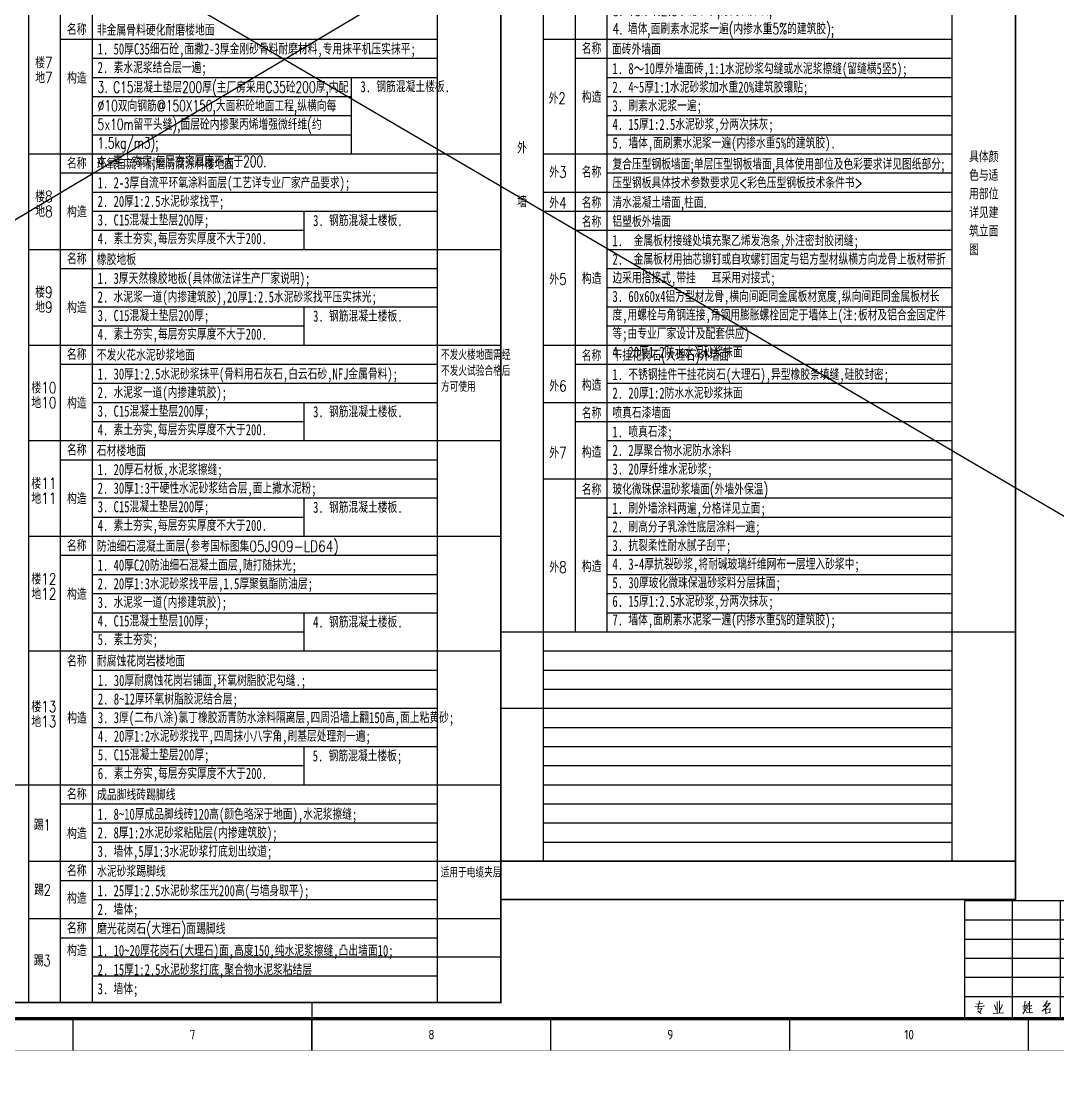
# Model space of a CAD drawing. Extents: x 170390 to 475615, y -37034 to 38097.
# Drawn here: x 218443 to 250984, y -32101 to 1363 of the extents above; entities that cross this region are included whole.
import ezdxf
from ezdxf.enums import TextEntityAlignment as Align

# ---------------------------------------------------------------- set-up
doc = ezdxf.new("R2010")
doc.units = 0
doc.header["$LTSCALE"] = 1000
doc.header["$MEASUREMENT"] = 0
doc.layers.get('0').update_dxf_attribs({"color": 8})
for name, color, linetype in [('-人员定位', 6, 'Continuous'), ('HQ2', 8, 'Continuous'), ('PUB_TEXT', 8, 'Continuous'), ('工程做法表', 8, 'Continuous')]:
    doc.layers.add(name, color=color, linetype=linetype)
doc.styles.add('BIGFONT', font='geditxt.shx', dxfattribs={"bigfont": 'haiwenhz.shx'})
doc.styles.add('HZ', font='geditxt.shx', dxfattribs={"width": 0.7, "bigfont": 'dxt.shx'})
doc.styles.get("Standard").update_dxf_attribs({"font": 'GBENOR', "bigfont": 'GBCBIG'})
doc.styles.add('TK', font='geditxt.shx', dxfattribs={"width": 0.75, "bigfont": 'dxt.shx'})

# ---------------------------------------------------------------- blocks, each defined once
blk = doc.blocks.new('GEDI_WK_A11')
at = {"color": 3}
for p, q in [((450, 0), (450, 10)), ((525, 0), (525, 10)), ((600, 0), (600, 10)), ((675, 0), (675, 10)), ((750, 0), (750, 10))]:
    blk.add_line(p, q, dxfattribs=at)
for points, const_width in [([(0, 0), (1050, 0), (1050, 594), (0, 594)], 0.1), ([(25, 10), (1040, 10), (1040, 584), (25, 584)], 1)]:
    blk.add_lwpolyline(points, close=True, dxfattribs=dict(at, const_width=const_width))
at = {"color": 3, "const_width": 0.5}
blk.add_lwpolyline([(525, 0), (525, 15)], dxfattribs=at)
at = {"color": 3}
for s, p in [('7', (487.5, 5)), ('8', (562.5, 5)), ('9', (637.5, 5)), ('10', (712.5, 5))]:
    blk.add_text(s, height=3, dxfattribs=at).set_placement(p, align=Align.MIDDLE)
blk = doc.blocks.new('GEDI_HQ2_2012')
at = {"layer": 'HQ2', "color": 2}
for p, q in [((0, 37), (-65, 37)), ((-65, 0), (-65, 37)), ((-50, 0), (-50, 37)), ((-35, 0), (-35, 37)), ((-15, 0), (-15, 37)), ((0, 0), (0, 37)), ((-65, 31), (0, 31)), ((-65, 25), (0, 25)), ((-65, 19), (0, 19)), ((-65, 13), (0, 13)), ((-65, 7), (0, 7)), ((0, 0), (0, 7)), ((-65, 0), (0, 0))]:
    blk.add_line(p, q, dxfattribs=at)
at = {"layer": 'HQ2', "color": 7, "lineweight": 0}
for points in [[(-61.84, 3.75), (-58.95, 3.96), (-59.09, 3.99), (-59.26, 3.96)], [(-61.32, 4.51), (-59.5, 4.74), (-59.61, 4.74), (-59.81, 4.67)], [(-60.48, 5.59), (-60.45, 5.32), (-60.68, 4.06), (-60.94, 2.94), (-61, 3), (-59.61, 3.24), (-59.64, 3.34), (-60.33, 1.98)], [(-55.7, 4.3), (-55.3, 3.17), (-55.24, 2.8)], [(-54.89, 5.32), (-54.83, 5.02), (-54.83, 1.71)], [(-54.16, 5.56), (-54.1, 5.29), (-54.16, 1.74)], [(-53.24, 4.44), (-53.3, 3.99), (-53.67, 3.34), (-54.13, 2.66)], [(-45.7, 4.4), (-45.7, 4.26), (-45.81, 3.69), (-45.9, 3.24), (-45.95, 2.94), (-46.07, 2.69), (-46.25, 2.39), (-46.42, 2.12), (-46.62, 1.84), (-46.85, 1.57)], [(-46.82, 3.96), (-45.72, 4.09)], [(-46.04, 5.53), (-46.04, 5.36), (-46.48, 3), (-46.3, 2.9), (-46.1, 2.73), (-45.92, 2.59), (-45.78, 2.42), (-45.7, 2.25)], [(-45.12, 4.88), (-45.12, 4.64), (-45.26, 3.99), (-45.4, 3.58), (-45.58, 3.21)], [(-45.17, 3.96), (-44.02, 4.06), (-44.1, 4.09), (-44.27, 4.06)], [(-44.71, 5.53), (-44.68, 5.32), (-44.74, 1.88)], [(-39.56, 4.64), (-39.47, 4.61), (-38.17, 4.84), (-38.25, 4.91), (-38.49, 4.57), (-38.74, 4.2), (-39.01, 3.89), (-39.3, 3.58), (-39.62, 3.27), (-39.96, 2.97), (-40.34, 2.69), (-40.4, 2.66), (-40.63, 2.52), (-40.86, 2.36)], [(-39.15, 5.7), (-39.18, 5.46), (-39.53, 4.91), (-39.73, 4.57), (-39.96, 4.26), (-40.25, 3.92), (-40.54, 3.69)], [(-39.88, 4.26), (-39.82, 4.23), (-39.5, 3.92), (-39.47, 3.75), (-39.59, 3.99)], [(-27.95, 4.37), (-27.98, 4.2), (-28.44, 3.58), (-28.47, 3.51), (-28.7, 3.21), (-29.11, 2.83), (-29.31, 2.66), (-29.51, 2.49)], [(-28.5, 5.49), (-28.53, 5.26), (-28.76, 4.74), (-28.96, 4.33), (-29.2, 3.99)], [(-28.73, 4.81), (-27.89, 4.91)], [(-28.53, 4.78), (-28.33, 4.26)], [(-28.01, 4.13), (-26.85, 2.83), (-26.38, 2.83), (-26.85, 2.87), (-27.08, 3.11)], [(-27.43, 5.49), (-27.4, 5.32), (-27.75, 4.37)], [(-27.6, 4.71), (-26.56, 4.88)], [(-27.28, 4.67), (-27.02, 4.13)], [(-22.07, 4.64), (-21.98, 4.61), (-20.68, 4.84), (-20.76, 4.91), (-20.99, 4.57), (-21.26, 4.2), (-21.52, 3.89), (-21.81, 3.58), (-22.12, 3.27), (-22.47, 2.97), (-22.85, 2.69), (-22.91, 2.66), (-23.14, 2.52), (-23.37, 2.36)], [(-21.66, 5.7), (-21.69, 5.46), (-22.04, 4.91), (-22.24, 4.57), (-22.47, 4.26), (-22.76, 3.92), (-23.05, 3.69)], [(-22.39, 4.26), (-22.33, 4.23), (-22.01, 3.92), (-21.98, 3.75), (-22.1, 3.99)], [(-11.41, 5.19), (-11.35, 4.84), (-11.32, 4.09), (-11.29, 3.31), (-11.29, 3.21), (-11.29, 2.66), (-11.29, 1.94), (-11.29, 2.18), (-10.17, 2.39), (-9.93, 2.15), (-9.87, 2.46), (-9.87, 2.87), (-9.84, 3.65), (-9.82, 4.47), (-9.82, 5.15), (-9.79, 5.05), (-11.32, 4.81)], [(-11.29, 3.58), (-10.17, 3.79), (-10.28, 3.82), (-10.54, 3.69)], [(-6.08, 4.57), (-4.37, 4.78)], [(-5.62, 5.49), (-5.56, 5.29), (-5.56, 2.73)], [(-5.53, 3.99), (-5.01, 4.09)], [(-5.5, 3.41), (-5.04, 3.51)], [(-4.8, 5.7), (-4.75, 5.49), (-4.83, 2.83)], [(-4.14, 5.22), (-4.05, 4.84), (-4.05, 4.09), (-4.08, 3.27), (-4.14, 2.76), (-4.28, 2.22), (-4.46, 1.88), (-4.78, 1.37)], [(-4.05, 4.81), (-3.18, 4.98), (-3.27, 5.08), (-3.27, 4.03), (-3.27, 3.96), (-3.24, 2.42), (-3.27, 1.84), (-3.3, 1.5), (-3.33, 1.4), (-3.76, 1.84), (-3.36, 1.54)], [(-4.02, 3.96), (-3.53, 4.06)], [(-60.97, 2.42), (-60.62, 2.15), (-60.39, 1.98), (-60.13, 1.81), (-59.99, 1.67), (-59.9, 1.5)], [(-56.1, 1.64), (-52.83, 1.81), (-52.98, 1.84), (-53.3, 1.77)], [(-45.75, 1.81), (-43.72, 1.91), (-43.93, 1.94), (-44.27, 1.88)], [(-45.29, 3), (-44.07, 3.17), (-44.22, 3.17), (-44.36, 3.11)], [(-39.73, 3.04), (-39.67, 2.94), (-39.62, 2.08), (-39.59, 1.98), (-39.59, 1.37), (-39.62, 1.64), (-39.62, 1.74), (-38.19, 1.91), (-38.22, 1.91), (-38.37, 1.91), (-38.22, 3.17), (-38.17, 3.11), (-38.25, 3.07), (-39.64, 2.87)], [(-28.99, 1.61), (-26.79, 1.77), (-26.93, 1.77), (-27.25, 1.74)], [(-28.62, 2.66), (-28.47, 2.22), (-28.47, 2.01), (-28.5, 2.29)], [(-27.57, 3.27), (-28.5, 3.14)], [(-28.07, 2.94), (-27.95, 2.42), (-28.01, 2.15), (-28.01, 2.52)], [(-27.34, 2.9), (-27.34, 2.66), (-27.69, 1.71)], [(-22.24, 3.04), (-22.18, 2.94), (-22.12, 2.08), (-22.1, 1.98), (-22.1, 1.37), (-22.12, 1.64), (-22.12, 1.74), (-20.71, 1.91), (-20.74, 1.91), (-20.88, 1.91), (-20.74, 3.17), (-20.68, 3.11), (-20.76, 3.07), (-22.15, 2.87)], [(-6.17, 2.63), (-4.37, 2.9), (-4.46, 2.94), (-4.57, 2.83)], [(-5.5, 2.42), (-5.53, 2.25), (-5.76, 1.91), (-5.97, 1.67), (-6.17, 1.5)], [(-5.04, 2.52), (-4.72, 2.12), (-4.72, 1.94), (-4.83, 2.25)], [(-4.08, 3.07), (-4.02, 3.07), (-3.56, 3.17)]]:
    blk.add_lwpolyline(points, dxfattribs=at)
blk.add_text('112233', height=0.0001).set_placement((-22.1, 1.74))
blk = doc.blocks.new('A$C7DF8697A')
for name, p in [('GEDI_WK_A11', (0, 0)), ('GEDI_HQ2_2012', (795, 10))]:
    blk.add_blockref(name, p)
at = {"style": 'TK', "width": 0.85}
for tag, height, p in [('PROJECTNAME', 4.75, (985, 44)), ('PHASE', 4, (1027, 44)), ('DRAWINGNAME', 4.75, (995, 31))]:
    blk.add_attdef(tag, text='', height=height, dxfattribs=at).set_placement(p, align=Align.MIDDLE_CENTER)
for tag, p, height in [('APPROVE', (872, 32.75), 3.5), ('DESIGN', (917, 32.75), 3.5), ('REVIEW1', (872, 25.75), 3.5), ('DRAW', (917, 25.75), 3.5), ('REVIEW2', (872, 18.75), 3.5), ('PROPORTION', (917, 18.75), 3.5), ('DRAWINGNUMBER', (967, 18.5), 4), ('CHECK', (872, 11.75), 3.5), ('DATE', (917, 11.75), 3.5), ('VERSION', (1033, 11.75), 3.5)]:
    blk.add_attdef(tag, p, '', height=height, dxfattribs=at)

msp = doc.modelspace()

# ---------------------------------------------------------------- linework, layer by layer
at = {"layer": '-人员定位'}
for p, q in [((172477.6, -32101.3), (283710.1, 34113.1)), ((170389.8, 33164.5), (279534.3, -30773.2))]:
    msp.add_line(p, q, dxfattribs=at)
at = {"layer": '工程做法表'}
for p, q in [((228801.7, -395), (228801.7, -2795)), ((227315.5, -4595), (227315.5, -5795)), ((227315.5, -7595), (227315.5, -8795)), ((227315.5, -10595), (227315.5, -11795)), ((227315.5, -13595), (227315.5, -14795)), ((227315.5, -17195), (227315.5, -18395)), ((227315.5, -21395), (227315.5, -22595))]:
    msp.add_line(p, q, dxfattribs=at)
at = {"layer": '工程做法表', "const_width": 50}
for points in [[(179569.5, 25868.6), (233498.2, 25868.6), (233498.2, -29431.4), (217335.1, -29431.4)], [(179569.5, 25868.6), (233498.2, 25868.6), (233498.2, -29431.4), (217335.1, -29431.4)], [(195732.6, 25868.6), (249661.2, 25868.6), (249661.2, -26195), (233498.2, -26195)], [(195732.6, 25868.6), (249661.2, 25868.6), (249658.4, -24995), (233498.2, -24995)]]:
    msp.add_lwpolyline(points, dxfattribs=at)
at = {"layer": '工程做法表'}
for points in [[(218666.6, 25868.6), (218666.6, -29431.4)], [(219666.6, 25868.6), (219666.6, -29431.4)], [(231496.8, 25868.6), (231496.8, -29431.4)], [(234830.7, 25868.6), (234830.7, -24995)], [(235829.7, 25868.6), (235829.7, -17795)], [(247660.9, 25868.6), (247660.9, -24995)], [(220666.6, 24805), (220666.6, -29431.4)], [(236830.7, 24805), (236830.7, -17795)], [(219666.6, 805), (231496.8, 805)], [(234830.7, 805), (247660.9, 805)], [(220666.6, 205), (231496.8, 205)], [(235830.7, 205), (247660.9, 205)], [(220666.6, -395), (231496.8, -395)], [(236830.7, -395), (247660.9, -395)], [(220666.6, -995), (228801.7, -995)], [(236830.7, -995), (247660.9, -995)], [(220666.6, -1595), (228801.7, -1595)], [(236830.7, -1595), (247660.9, -1595)], [(220666.6, -2195), (228801.7, -2195)], [(236830.7, -2195), (247660.9, -2195)], [(218666.6, -2795), (233497.5, -2795)], [(234830.7, -2795), (247660.9, -2795)], [(219666.6, -3395), (231496.8, -3395)], [(236830.7, -3395), (247660.9, -3395)], [(220666.6, -3995), (231496.8, -3995)], [(234830.7, -3995), (247660.9, -3995)], [(220666.6, -4595), (231496.8, -4595)], [(234830.7, -4595), (247660.9, -4595)], [(220666.6, -5195), (227315.5, -5195)], [(235829.7, -5195), (247660.9, -5195)], [(218666.6, -5795), (233497.3, -5795)], [(236830.7, -5795), (247660.9, -5795)], [(219666.6, -6395), (231496.8, -6395)], [(236830.7, -6395), (247660.9, -6395)], [(220666.6, -6995), (231496.8, -6995)], [(236830.7, -6995), (247660.9, -6995)], [(220666.6, -7595), (231496.8, -7595)], [(236830.7, -7595), (247660.9, -7595)], [(220666.6, -8195), (227315.5, -8195)], [(236830.7, -8195), (247660.9, -8195)], [(218666.6, -8795), (233497.1, -8795)], [(234830.7, -8795), (247660.9, -8795)], [(219666.6, -9395), (231496.8, -9395)], [(235830.7, -9395), (247660.9, -9395)], [(220666.6, -9995), (231496.8, -9995)], [(236830.7, -9995), (247660.9, -9995)], [(220666.6, -10595), (231496.8, -10595)], [(234830.7, -10595), (247660.9, -10595)], [(220666.6, -11195), (227315.5, -11195)], [(235830.7, -11195), (247660.9, -11195)], [(218666.6, -11795), (233498.2, -11795)], [(236829.7, -11795), (247660.9, -11795)], [(219666.6, -12395), (231496.8, -12395)], [(236830.7, -12395), (247660.9, -12395)], [(220666.6, -12995), (231496.8, -12995)], [(234830.7, -12995), (247660.9, -12995)], [(220666.6, -13595), (231496.8, -13595)], [(235829.7, -13595), (247660.9, -13595)], [(220666.6, -14195), (227315.5, -14195)], [(236829.7, -14195), (247660.9, -14195)], [(218666.6, -14795), (233498.2, -14795)], [(236829.7, -14795), (247660.9, -14795)], [(236830.7, -14795), (247660.9, -14795)], [(219666.6, -15395), (231496.8, -15395)], [(236829.7, -15395), (247660.9, -15395)], [(236830.7, -15395), (247660.9, -15395)], [(220666.6, -15995), (231496.8, -15995)], [(236829.7, -15995), (247660.9, -15995)], [(236830.7, -15995), (247660.9, -15995)], [(220666.6, -16595), (231496.8, -16595)], [(236829.7, -16595), (247660.9, -16595)], [(236830.7, -16595), (247660.9, -16595)], [(220666.6, -17195), (231496.8, -17195)], [(236829.7, -17195), (247660.9, -17195)], [(236830.7, -17195), (247660.9, -17195)], [(220666.6, -17795), (227315.5, -17795)], [(233499.2, -17795), (249659.4, -17795)], [(234830.7, -17795), (247660.9, -17795)], [(234830.7, -17795), (247660.9, -17795)], [(236830.7, -17795), (247660.9, -17795)], [(218666.6, -18395), (231496.8, -18395)], [(231496.8, -18395), (233498.2, -18395)], [(234830.7, -18395), (247660.9, -18395)], [(220666.6, -18995), (231496.8, -18995)], [(234830.7, -18995), (247660.9, -18995)], [(220666.6, -19595), (231496.8, -19595)], [(234830.7, -19595), (247660.9, -19595)], [(220666.6, -20195), (231496.8, -20195)], [(233498.2, -20195), (247660.9, -20195)], [(220666.6, -20795), (231496.8, -20795)], [(234830.7, -20795), (247660.9, -20795)], [(220666.6, -21395), (231496.8, -21395)], [(234830.7, -21395), (247660.9, -21395)], [(220666.6, -21995), (227315.5, -21995)], [(234830.7, -21995), (247660.9, -21995)], [(217335.1, -22595), (233498.2, -22595)], [(234830.7, -22595), (247660.9, -22595)], [(219666.6, -23195), (231496.8, -23195)], [(234830.7, -23195), (247660.9, -23195)], [(220666.6, -23795), (231496.8, -23795)], [(234830.7, -23795), (247660.9, -23795)], [(220666.6, -24395), (231496.8, -24395)], [(234830.7, -24395), (247660.9, -24395)], [(218666.6, -24995), (233496.5, -24995)], [(233498.2, -24995), (249658.4, -24995)], [(219666.6, -25595), (231496.8, -25595)], [(220666.6, -26195), (231496.8, -26195)], [(218666.6, -26795), (233496.5, -26795)], [(219666.6, -27395), (231496.8, -27395)], [(220666.6, -27995), (233496.5, -27995)], [(220666.6, -28595), (231496.8, -28595)]]:
    msp.add_lwpolyline(points, dxfattribs=at)

# ---------------------------------------------------------------- block references
at = {"xscale": 100, "yscale": 100, "zscale": 100}
msp.add_blockref('A$C7DF8697A', (175069.5, -30936.7), dxfattribs=at)

# ---------------------------------------------------------------- texts
at = {"layer": 'PUB_TEXT', "linetype": 'Continuous', "style": 'BIGFONT'}
for s, width, p in [('名称', 0.8, (220182.8, 934.1)), ('名称', 0.8, (236346.9, 334.1)), ('楼7', 0.8, (219152.1, -110.8)), ('地7', 0.8, (219152.1, -578.8)), ('外2', 0.75, (235266.5, -1224.3)), ('外', 0.8, (234164.5, -2782.4)), ('名称', 0.8, (220182.8, -3265.9)), ('外3', 0.8, (235295.2, -3547.5)), ('名称', 0.8, (236346.9, -3542)), ('楼8', 0.8, (219152.1, -4310.8)), ('墙', 0.8, (234164.5, -4471)), ('外4', 0.8, (235295.2, -4508.3)), ('名称', 0.8, (236346.9, -4502.9)), ('地8', 0.8, (219152.1, -4778.8)), ('名称', 0.8, (236346.9, -5102.9)), ('名称', 0.8, (220182.8, -6265.9)), ('外5', 0.8, (235295.2, -6904.9)), ('楼9', 0.8, (219152.1, -7310.8)), ('地9', 0.8, (219152.1, -7778.8)), ('名称', 0.8, (220182.8, -9265.9)), ('名称', 0.8, (236346.9, -9302.9)), ('楼10', 0.8, (219152.1, -10310.8)), ('外6', 0.8, (235295.2, -10253.2)), ('地10', 0.8, (219152.1, -10778.8)), ('名称', 0.8, (236346.9, -11102.9)), ('名称', 0.8, (220182.8, -12265.9)), ('外7', 0.8, (235295.2, -12353.2)), ('楼11', 0.8, (219152.1, -13310.8)), ('名称', 0.8, (236346.9, -13502.9)), ('地11', 0.8, (219152.1, -13778.8)), ('名称', 0.8, (220182.8, -15265.9)), ('外8', 0.8, (235295.2, -15943.3)), ('楼12', 0.8, (219152.1, -16310.8)), ('地12', 0.8, (219152.1, -16778.8)), ('楼13', 0.8, (219152.1, -20317.7)), ('地13', 0.8, (219152.1, -20785.7)), ('名称', 0.8, (220182.8, -23065.9)), ('踢1', 0.75, (219102.4, -24030.2)), ('名称', 0.8, (220182.8, -25465.9)), ('踢2', 0.75, (219112.9, -26072.2)), ('名称', 0.8, (220182.8, -27265.9)), ('踢3', 0.75, (219102.4, -28289.2))]:
    msp.add_text(s, height=350, dxfattribs=dict(at, width=width)).set_placement(p, align=Align.CENTER)
at = {"layer": 'PUB_TEXT', "linetype": 'Continuous', "style": 'BIGFONT', "width": 0.8}
for s, p in [('非金属骨料硬化耐磨楼地面 ', (220813.7, 914.9)), ('面砖外墙面', (236985.8, 315)), ('构造', (219879.2, -589.6)), ('构造', (236043.3, -1189.6)), ('环氧自流平耐磨防腐涂料楼地面 ', (220813.7, -3285.1)), ('构造', (219879.2, -4789.6)), ('橡胶地板', (220813.7, -6285.1)), ('构造', (236043.3, -6880.8)), ('构造', (219879.2, -7789.6)), ('不发火花水泥砂浆地面', (220813.7, -9285.1)), ('构造', (236043.3, -10229.1)), ('构造', (219879.2, -10789.6)), ('石材楼地面', (220813.7, -12285.1)), ('构造', (236043.3, -12329.1)), ('构造', (219879.2, -13789.6)), ('防油细石混凝土面层(参考国标图集05J909-LD64)', (220813.7, -15285.1)), ('构造', (236043.3, -15919.2)), ('构造', (219879.2, -16789.6)), ('名称', (219877, -18886.1)), ('耐腐蚀花岗岩楼地面', (220815.9, -18886.1)), ('构造', (219883.4, -20674)), ('成品脚线砖踢脚线', (220821.8, -23085)), ('构造', (219879.2, -24298.5)), ('水泥砂浆踢脚线', (220821.8, -25485)), ('构造', (219879.2, -26330.3)), ('磨光花岗石(大理石)面踢脚线', (220821.8, -27285)), ('构造', (219879.2, -27972.2))]:
    msp.add_text(s, height=350, dxfattribs=at).set_placement(p)
at = {"layer": 'PUB_TEXT', "linetype": 'Continuous', "attachment_point": 1}
for s, insert, char_height, width, style in [('1. 外墙腻子刮面砂纸打磨光滑,{\\C7;刷}外墙涂料两遍,分格详见立面;\\P2. 5-7厚聚合物乳液水泥砂浆防水层;\\P3. 15厚1:2.5水泥砂浆,分两次抹灰;\\P4. 墙体,面刷素水泥浆一遍(内掺水重5%的建筑胶);', (237003.2, 3056.1), 350, 10657.664, 'HZ'), ('\\P{\\fSimSun|b0|i0|c134|p2;1. 50}厚{\\fSimSun|b0|i0|c134|p2;C35}细石砼{\\fSimSun|b0|i0|c134|p2;,}面撒{\\fSimSun|b0|i0|c134|p2;2-3}厚金刚砂骨料耐磨材料{\\fSimSun|b0|i0|c134|p2;,}专用抹平机压实抹平{\\fSimSun|b0|i0|c134|p2;;\\P2. }素水泥浆结合层一遍{\\fSimSun|b0|i0|c134|p2;;}', (220839.6, 1256.1), 350, 10657.275, 'HZ'), ('{\\fSimSun|b0|i0|c134|p2;1. 8～10}厚外墙面砖{\\fSimSun|b0|i0|c134|p2;,1:1}水泥砂浆勾缝或水泥浆擦缝{\\fSimSun|b0|i0|c134|p2;(}留缝横{\\fSimSun|b0|i0|c134|p2;5}竖{\\fSimSun|b0|i0|c134|p2;5);\\P2. 4~5}厚{\\fSimSun|b0|i0|c134|p2;1:1}水泥砂浆加水重{\\fSimSun|b0|i0|c134|p2;20%}建筑胶镶贴{\\fSimSun|b0|i0|c134|p2;;\\P3. }刷素水泥浆一遍{\\fSimSun|b0|i0|c134|p2;;\\P4. 15}厚{\\fSimSun|b0|i0|c134|p2;1:2.5}水泥砂浆{\\fSimSun|b0|i0|c134|p2;,}分两次抹灰{\\fSimSun|b0|i0|c134|p2;;\\P5. }墙体{\\fSimSun|b0|i0|c134|p2;,}面刷素水泥浆一遍{\\fSimSun|b0|i0|c134|p2;(}内掺水重{\\fSimSun|b0|i0|c134|p2;5%}的建筑胶{\\fSimSun|b0|i0|c134|p2;).}', (237003.2, 56.1), 350, 10657.664, 'HZ'), ('{\\W0.7;\\P3. C15混凝土垫层200厚(主厂房采用C35砼200厚,内配∅10双向钢筋@150X150,大面积砼地面工程,纵横向每5x10m留平头缝),面层砼内掺聚丙烯增强微纤维(约1.5kg/m3);\\P4. 素土夯实,每层夯实厚度不大于200.}', (220839.6, 56.1), 350, 7962.151, 'HZ'), ('\\P\\P{\\fSimSun|b0|i0|c134|p2;3. }钢筋混凝土楼板{\\fSimSun|b0|i0|c134|p2;.}', (229090.5, 655), 350, 12745.052, 'HZ'), ('{\\W0.7;具体颜色与适用部位详见建筑立面图}', (248203.7, -2711.3), 350, 1139, 'BIGFONT'), ('复合压型钢板墙面;单层压型钢板墙面,具体使用部位及色彩要求详见图纸部分;\\P压型钢板具体技术参数要求见<彩色压型钢板技术条件书>', (237003.6, -2943.9), 350, 12745.052, 'HZ'), ('\\P{\\fSimSun|b0|i0|c134|p2;1. 2-3}厚自流平环氧涂料面层{\\fSimSun|b0|i0|c134|p2;(}工艺详专业厂家产品要求{\\fSimSun|b0|i0|c134|p2;);\\P2. 20}厚{\\fSimSun|b0|i0|c134|p2;1:2.5}水泥砂浆找平{\\fSimSun|b0|i0|c134|p2;; \\P3. C15}混凝土垫层{\\fSimSun|b0|i0|c134|p2;200}厚{\\fSimSun|b0|i0|c134|p2;;\\P4. }素土夯实{\\fSimSun|b0|i0|c134|p2;,}每层夯实厚度不大于{\\fSimSun|b0|i0|c134|p2;200.}', (220839.6, -2943.9), 350, 10657.275, 'HZ'), ('清水混凝土墙面,柱面.', (237003.6, -4143.9), 350, 12745.052, 'HZ'), ('\\P\\P{\\fSimSun|b0|i0|c134|p2;3. }钢筋混凝土楼板{\\fSimSun|b0|i0|c134|p2;.}', (227604.3, -3545), 350, 12745.052, 'HZ'), ('铝塑板外墙面', (237003.6, -4743.9), 350, 12745.052, 'HZ'), ('{\\fSimSun|b0|i0|c134|p2;1.  }金属板材接缝处填充聚乙烯发泡条{\\fSimSun|b0|i0|c134|p2;,}外注密封胶闭缝{\\fSimSun|b0|i0|c134|p2;;\\P2.  }金属板材用抽芯铆钉或自攻螺钉固定与铝方型材纵横方向龙骨上板材带折边采用搭接式{\\fSimSun|b0|i0|c134|p2;,}带挂   耳采用对接式{\\fSimSun|b0|i0|c134|p2;; \\P3. 60x60x4}铝方型材龙骨{\\fSimSun|b0|i0|c134|p2;,}横向间距同金属板材宽度{\\fSimSun|b0|i0|c134|p2;,}纵向间距同金属板材长度{\\fSimSun|b0|i0|c134|p2;,}用螺栓与角钢连接{\\fSimSun|b0|i0|c134|p2;,}角钢用膨胀螺栓固定于墙体上{\\fSimSun|b0|i0|c134|p2;(}注{\\fSimSun|b0|i0|c134|p2;:}板材及铝合金固定件等{\\fSimSun|b0|i0|c134|p2;;}由专业厂家设计及配套供应{\\fSimSun|b0|i0|c134|p2;) \\P4. 20}厚{\\fSimSun|b0|i0|c134|p2;1:2}防水水泥砂浆抹面', (237003.2, -5343.9), 350, 10657.664, 'HZ'), ('\\P{\\fSimSun|b0|i0|c134|p2;1. 3}厚天然橡胶地板{\\fSimSun|b0|i0|c134|p2;(}具体做法详生产厂家说明{\\fSimSun|b0|i0|c134|p2;);\\P2. }水泥浆一道{\\fSimSun|b0|i0|c134|p2;(}内掺建筑胶{\\fSimSun|b0|i0|c134|p2;),20}厚{\\fSimSun|b0|i0|c134|p2;1:2.5}水泥砂浆找平压实抹光{\\fSimSun|b0|i0|c134|p2;; \\P3. C15}混凝土垫层{\\fSimSun|b0|i0|c134|p2;200}厚{\\fSimSun|b0|i0|c134|p2;;\\P4. }素土夯实{\\fSimSun|b0|i0|c134|p2;,}每层夯实厚度不大于{\\fSimSun|b0|i0|c134|p2;200.}', (220839.6, -5943.9), 350, 10657.275, 'HZ'), ('\\P\\P{\\fSimSun|b0|i0|c134|p2;3. }钢筋混凝土楼板{\\fSimSun|b0|i0|c134|p2;.}', (227604.3, -6545), 350, 12745.052, 'HZ'), ('不发火楼地面需经\\P不发火试验合格后\\P方可使用', (231618.9, -8960.4), 300, 12745.052, 'HZ'), ('干挂花岗石(大理石)外墙面', (237003.6, -8943.9), 350, 12745.052, 'HZ'), ('\\P{\\fSimSun|b0|i0|c134|p2;1. 30}厚{\\fSimSun|b0|i0|c134|p2;1:2.5}水泥砂浆抹平{\\fSimSun|b0|i0|c134|p2;(}骨料用石灰石{\\fSimSun|b0|i0|c134|p2;,}白云石砂{\\fSimSun|b0|i0|c134|p2;,NFJ}金属骨料{\\fSimSun|b0|i0|c134|p2;);\\P2. }水泥浆一道{\\fSimSun|b0|i0|c134|p2;(}内掺建筑胶{\\fSimSun|b0|i0|c134|p2;); \\P3. C15}混凝土垫层{\\fSimSun|b0|i0|c134|p2;200}厚{\\fSimSun|b0|i0|c134|p2;;\\P4. }素土夯实{\\fSimSun|b0|i0|c134|p2;,}每层夯实厚度不大于{\\fSimSun|b0|i0|c134|p2;200.}', (220839.6, -8943.9), 350, 10657.275, 'HZ'), ('{\\fSimSun|b0|i0|c134|p2;1. }不锈钢挂件干挂花岗石{\\fSimSun|b0|i0|c134|p2;(}大理石{\\fSimSun|b0|i0|c134|p2;),}异型橡胶条填缝{\\fSimSun|b0|i0|c134|p2;,}硅胶封密{\\fSimSun|b0|i0|c134|p2;;\\P2. 20}厚{\\fSimSun|b0|i0|c134|p2;1:2}防水水泥砂浆抹面', (237003.2, -9543.9), 350, 10657.664, 'HZ'), ('\\P\\P{\\fSimSun|b0|i0|c134|p2;3. }钢筋混凝土楼板{\\fSimSun|b0|i0|c134|p2;.}', (227604.3, -9545), 350, 12745.052, 'HZ'), ('喷真石漆墙面', (237003.6, -10743.9), 350, 12745.052, 'HZ'), ('{\\fSimSun|b0|i0|c134|p2;1. }喷真石漆{\\fSimSun|b0|i0|c134|p2;;\\P2. 2}厚聚合物水泥防水涂料\\P{\\fSimSun|b0|i0|c134|p2;3. 20}厚纤维水泥砂浆{\\fSimSun|b0|i0|c134|p2;;}', (237003.2, -11343.9), 350, 10657.664, 'HZ'), ('\\P{\\fSimSun|b0|i0|c134|p2;1. 20}厚石材板{\\fSimSun|b0|i0|c134|p2;,}水泥浆擦缝{\\fSimSun|b0|i0|c134|p2;;\\P2. 30}厚{\\fSimSun|b0|i0|c134|p2;1:3}干硬性水泥砂浆结合层{\\fSimSun|b0|i0|c134|p2;,}面上撒水泥粉{\\fSimSun|b0|i0|c134|p2;; \\P3. C15}混凝土垫层{\\fSimSun|b0|i0|c134|p2;200}厚{\\fSimSun|b0|i0|c134|p2;;\\P4. }素土夯实{\\fSimSun|b0|i0|c134|p2;,}每层夯实厚度不大于{\\fSimSun|b0|i0|c134|p2;200.}', (220839.6, -11943.9), 350, 10657.275, 'HZ'), ('玻化微珠保温砂浆墙面(外墙外保温)', (237003.6, -13143.9), 350, 12745.052, 'HZ'), ('\\P\\P{\\fSimSun|b0|i0|c134|p2;3. }钢筋混凝土楼板{\\fSimSun|b0|i0|c134|p2;.}', (227604.3, -12545), 350, 12745.052, 'HZ'), ('{\\fSimSun|b0|i0|c134|p2;1. }刷外墙涂料两遍{\\fSimSun|b0|i0|c134|p2;,}分格详见立面{\\fSimSun|b0|i0|c134|p2;;\\P2. }刷高分子乳涂性底层涂料一遍{\\fSimSun|b0|i0|c134|p2;;\\P3. }抗裂柔性耐水腻子刮平{\\fSimSun|b0|i0|c134|p2;;\\P4. 3-4}厚抗裂砂浆{\\fSimSun|b0|i0|c134|p2;,}将耐碱玻璃纤维网布一层埋入砂浆中{\\fSimSun|b0|i0|c134|p2;;\\P5. 30}厚玻化微珠保温砂浆料分层抹面{\\fSimSun|b0|i0|c134|p2;;\\P6. 15}厚{\\fSimSun|b0|i0|c134|p2;1:2.5}水泥砂浆{\\fSimSun|b0|i0|c134|p2;,}分两次抹灰{\\fSimSun|b0|i0|c134|p2;;\\P7. }墙体{\\fSimSun|b0|i0|c134|p2;,}面刷素水泥浆一遍{\\fSimSun|b0|i0|c134|p2;(}内掺水重{\\fSimSun|b0|i0|c134|p2;5%}的建筑胶{\\fSimSun|b0|i0|c134|p2;);}', (237003.2, -13743.9), 350, 10657.664, 'HZ'), ('\\P{\\fSimSun|b0|i0|c134|p2;1. 40}厚{\\fSimSun|b0|i0|c134|p2;C20}防油细石混凝土面层{\\fSimSun|b0|i0|c134|p2;,}随打随抹光{\\fSimSun|b0|i0|c134|p2;;\\P2. 20}厚{\\fSimSun|b0|i0|c134|p2;1:3}水泥砂浆找平层{\\fSimSun|b0|i0|c134|p2;,1.5}厚聚氨酯防油层{\\fSimSun|b0|i0|c134|p2;;\\P3. }水泥浆一道{\\fSimSun|b0|i0|c134|p2;(}内掺建筑胶{\\fSimSun|b0|i0|c134|p2;);\\P4. C15}混凝土垫层{\\fSimSun|b0|i0|c134|p2;100}厚{\\fSimSun|b0|i0|c134|p2;;\\P5. }素土夯实{\\fSimSun|b0|i0|c134|p2;;}', (220839.6, -14943.9), 350, 10657.275, 'HZ'), ('\\P\\P{\\fSimSun|b0|i0|c134|p2;4. }钢筋混凝土楼板{\\fSimSun|b0|i0|c134|p2;.}', (227604.3, -16145), 350, 12745.052, 'HZ'), ('{\\fSimSun|b0|i0|c134|p2;1. 30}厚耐腐蚀花岗岩铺面{\\fSimSun|b0|i0|c134|p2;,}环氧树脂胶泥勾缝{\\fSimSun|b0|i0|c134|p2;.;\\P2. 8~12}厚环氧树脂胶泥结合层{\\fSimSun|b0|i0|c134|p2;;\\P3. 3}厚{\\fSimSun|b0|i0|c134|p2;(}二布八涂{\\fSimSun|b0|i0|c134|p2;)}氯丁橡胶沥青防水涂料隔离层{\\fSimSun|b0|i0|c134|p2;,}四周沿墙上翻{\\fSimSun|b0|i0|c134|p2;150}高{\\fSimSun|b0|i0|c134|p2;,}面上粘黄砂{\\fSimSun|b0|i0|c134|p2;;\\P4. 20}厚{\\fSimSun|b0|i0|c134|p2;1:2}水泥砂浆找平{\\fSimSun|b0|i0|c134|p2;,}四周抹小八字角{\\fSimSun|b0|i0|c134|p2;,}刷基层处理剂一遍{\\fSimSun|b0|i0|c134|p2;;\\P5. C15}混凝土垫层{\\fSimSun|b0|i0|c134|p2;200}厚{\\fSimSun|b0|i0|c134|p2;;\\P6. }素土夯实{\\fSimSun|b0|i0|c134|p2;,}每层夯实厚度不大于{\\fSimSun|b0|i0|c134|p2;200.}', (220846, -19145), 350, 12745.052, 'HZ'), ('\\P\\P{\\fSimSun|b0|i0|c134|p2;5. }钢筋混凝土楼板{\\fSimSun|b0|i0|c134|p2;;}', (227590.7, -20345), 350, 12745.052, 'HZ'), ('{\\fSimSun|b0|i0|c134|p2;1. 8~10}厚成品脚线砖{\\fSimSun|b0|i0|c134|p2;120}高{\\fSimSun|b0|i0|c134|p2;(}颜色略深于地面{\\fSimSun|b0|i0|c134|p2;),}水泥浆擦缝{\\fSimSun|b0|i0|c134|p2;;\\P2. 8}厚{\\fSimSun|b0|i0|c134|p2;1:2}水泥砂浆粘贴层{\\fSimSun|b0|i0|c134|p2;(}内掺建筑胶{\\fSimSun|b0|i0|c134|p2;);\\P3. }墙体{\\fSimSun|b0|i0|c134|p2;,5}厚{\\fSimSun|b0|i0|c134|p2;1:3}水泥砂浆打底划出纹道{\\fSimSun|b0|i0|c134|p2;;}', (220839.2, -23343.9), 350, 10657.664, 'HZ'), ('适用于电缆夹层', (231609.4, -25203.7), 300, 1918.962, 'HZ'), ('{\\fSimSun|b0|i0|c134|p2;1. 25}厚{\\fSimSun|b0|i0|c134|p2;1:2.5}水泥砂浆压光{\\fSimSun|b0|i0|c134|p2;200}高{\\fSimSun|b0|i0|c134|p2;(}与墙身取平{\\fSimSun|b0|i0|c134|p2;);\\P2. }墙体{\\fSimSun|b0|i0|c134|p2;;}', (220839.2, -25743.9), 350, 10657.664, 'HZ'), ('{\\fSimSun|b0|i0|c134|p2;1. 10~20}厚花岗石{\\fSimSun|b0|i0|c134|p2;(}大理石{\\fSimSun|b0|i0|c134|p2;)}面{\\fSimSun|b0|i0|c134|p2;,}高度{\\fSimSun|b0|i0|c134|p2;150,}纯水泥浆擦缝{\\fSimSun|b0|i0|c134|p2;,}凸出墙面{\\fSimSun|b0|i0|c134|p2;10;\\H1.2603x; }', (220839.2, -27622.2), 350, 10657.664, 'HZ'), ('{\\fSimSun|b0|i0|c134|p2;2. 15}厚{\\fSimSun|b0|i0|c134|p2;1:2.5}水泥砂浆打底{\\fSimSun|b0|i0|c134|p2;,}聚合物水泥浆粘结层', (220839.2, -28222.2), 350, 10657.664, 'HZ'), ('{\\fSimSun|b0|i0|c134|p2;3. }墙体{\\fSimSun|b0|i0|c134|p2;;}', (220839.2, -28822.2), 350, 10657.664, 'HZ')]:
    msp.add_mtext(s, dxfattribs=dict(at, insert=insert, char_height=char_height, width=width, style=style))

doc.saveas('drawing.dxf')
